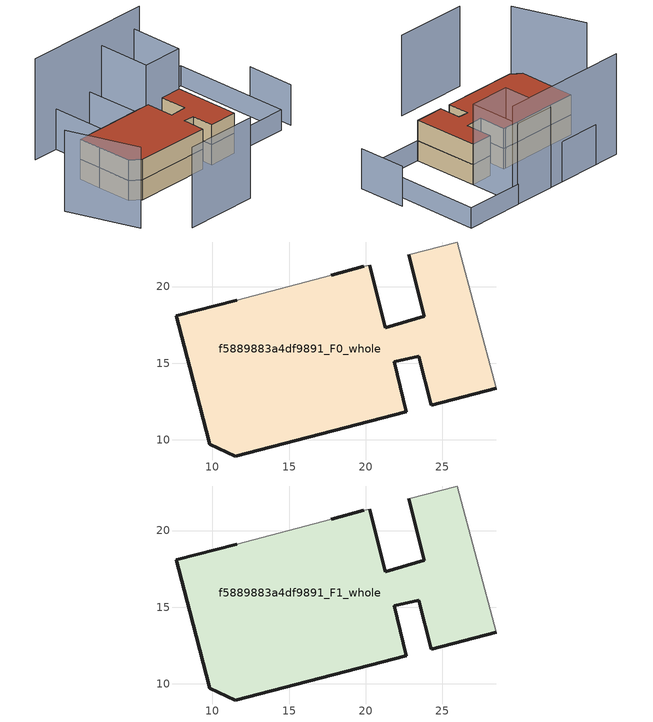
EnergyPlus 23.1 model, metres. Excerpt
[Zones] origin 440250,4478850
f5889883a4df9891_F0_whole
 floor ground (EU_floor_Construction): 25.98,22.9 28.53,13.37 24.28,12.25 23.46,15.44 21.85,15.08 22.66,11.84 11.5,8.94 9.84,9.7 8.51,14.72 7.62,18.09 11.57,19.1 17.74,20.74 19.88,21.31 20.27,21.4 21.28,17.3 23.82,18.05 22.82,22.06 z0
 wall outside (EU_wall_Construction): 22.82,22.06 23.82,18.05 21.28,17.3 20.27,21.4 / 19.88,21.31 17.74,20.74 / 11.57,19.1 7.62,18.09 8.51,14.72 9.84,9.7 11.5,8.94 22.66,11.84 21.85,15.08 23.46,15.44 24.28,12.25 28.53,13.37 z0:3
 wall adiabatic (EU_wall_Construction): 28.53,13.37 25.98,22.9 22.82,22.06 / 20.27,21.4 19.88,21.31 / 17.74,20.74 11.57,19.1 z0:3
f5889883a4df9891_F1_whole
 floor to f5889883a4df9891_F0_whole (EU_floor_Construction): 25.98,22.9 28.53,13.37 24.28,12.25 23.46,15.44 21.85,15.08 22.66,11.84 11.5,8.94 9.84,9.7 8.51,14.72 7.62,18.09 11.57,19.1 17.74,20.74 19.88,21.31 20.27,21.4 21.28,17.3 23.82,18.05 22.82,22.06 z3
 wall outside (EU_wall_Construction): 22.82,22.06 23.82,18.05 21.28,17.3 20.27,21.4 / 19.88,21.31 17.74,20.74 / 11.57,19.1 7.62,18.09 8.51,14.72 9.84,9.7 11.5,8.94 22.66,11.84 21.85,15.08 23.46,15.44 24.28,12.25 28.53,13.37 z3:6
 wall adiabatic (EU_wall_Construction): 28.53,13.37 25.98,22.9 22.82,22.06 / 20.27,21.4 19.88,21.31 / 17.74,20.74 11.57,19.1 z3:6
 roof outside (EU_roof_Construction): 28.53,13.37 25.98,22.9 22.82,22.06 23.82,18.05 21.28,17.3 20.27,21.4 19.88,21.31 17.74,20.74 11.57,19.1 7.62,18.09 8.51,14.72 9.84,9.7 11.5,8.94 22.66,11.84 21.85,15.08 23.46,15.44 24.28,12.25 z6
shading: 12.82,-1.13 23.62,1.71 / 1.18,11.74 7.11,2.48 / 19.88,21.29 17.83,29.09 / 17.83,29.09 23.94,30.69 / 23.94,30.69 25.99,22.89 / 25.99,22.89 19.88,21.29 z0:12; 32.66,32.98 37.21,15.55 / 37.21,15.55 28.45,13.26 / 28.45,13.26 23.9,30.7 / 23.9,30.7 32.66,32.98 z0:3; 38.95,16.03 37.14,23.04 / 15.66,28.55 17.74,20.74 / 17.74,20.74 11.5,19.07 / 11.5,19.07 9.41,26.89 / 9.41,26.89 15.66,28.55 z0:6; 24.89,30.92 5.6,25.87 z0:15
[Building]
EU S2 Campaign: North Axis=0; Terrain=City; Solar Distribution=FullExterior
[Site:Location]
Madrid: Latitude=40.5; Longitude=-3.5; Time Zone=1; Elevation=609
[SizingPeriod:WeatherFileDays]
AnnualSizingPeriod: Begin Month=1; Begin Day of Month=1; End Month=12; End Day of Month=31; Day of Week for Start Day=Monday; Use Weather File Daylight Saving Period=No; Use Weather File Rain and Snow Indicators=No
[MATERIAL]
EU_InternalMass_Material: Roughness=MediumRough; Thickness=0.1; Conductivity=1; Density=1800; Specific Heat=900; Thermal Absorptance=0.9; Solar Absorptance=0.7; Visible Absorptance=0.7
[MATERIAL:NOMASS] Roughness=MediumRough; Thermal Absorptance=0.9; Solar Absorptance=0.7; Visible Absorptance=0.7
Name | Thermal Resistance
EU_wall_NoMass | 0.419739
EU_roof_NoMass | 0.352165
EU_floor_NoMass | 0.608284
[CONSTRUCTION]
EU_wall_Construction: EU_wall_NoMass
EU_roof_Construction: EU_roof_NoMass
EU_floor_Construction: EU_floor_NoMass
EU_InternalMass_Construction: EU_InternalMass_Material
[ZONE] Type=1; Multiplier=1; Ceiling Height=autocalculate; Floor Area=autocalculate; Part of Total Floor Area=Yes
Name | Volume
f5889883a4df9891_F0_whole | 508.869
f5889883a4df9891_F1_whole | 508.868
[INTERNALMASS] Construction=EU_InternalMass_Construction; Surface Area=162.127
Name | Zone or ZoneList
f5889883a4df9891_F0_whole_EU_InternalMass | f5889883a4df9891_F0_whole
f5889883a4df9891_F1_whole_EU_InternalMass | f5889883a4df9891_F1_whole
[OTHEREQUIPMENT] Fuel Type=Electricity; Design Level Calculation Method=Watts/Area; Power per Zone Floor Area=1; Fraction Latent=0; Fraction Radiant=0; Fraction Lost=0; Carbon Dioxide Generation Rate=0; EndUse Subcategory=EU_Step8_InternalGains
Name | Zone or ZoneList or Space or SpaceList | Schedule
EU_Step8_InternalGain_f5889883a4df9891_F0_whole_f000 | f5889883a4df9891_F0_whole | EU_Step8_GainSchedule_f5889883a4df9891_F0_whole_f000
EU_Step8_InternalGain_f5889883a4df9891_F1_whole_f000 | f5889883a4df9891_F1_whole | EU_Step8_GainSchedule_f5889883a4df9891_F1_whole_f000
[ZONEVENTILATION:DESIGNFLOWRATE] Schedule=EU_AlwaysOn; Design Flow Rate Calculation Method=AirChanges/Hour; Air Changes per Hour=0.703302; Ventilation Type=Natural; Fan Pressure Rise=0; Fan Total Efficiency=1; Constant Term Coefficient=1; Temperature Term Coefficient=0; Velocity Term Coefficient=0; Velocity Squared Term Coefficient=0; Minimum Indoor Temperature=-100; Maximum Indoor Temperature=100; Delta Temperature=-100; Minimum Outdoor Temperature=-100; Maximum Outdoor Temperature=100; Maximum Wind Speed=40
Name | Zone or ZoneList or Space or SpaceList
EU_ConstantAir_f5889883a4df9891_F0_whole | f5889883a4df9891_F0_whole
EU_ConstantAir_f5889883a4df9891_F1_whole | f5889883a4df9891_F1_whole
[HVACTEMPLATE:THERMOSTAT] Constant Heating Setpoint=20; Constant Cooling Setpoint=50
EU_HeatOnly_f5889883a4df9891_F0_whole; EU_HeatOnly_f5889883a4df9891_F1_whole
[HVACTEMPLATE:ZONE:IDEALLOADSAIRSYSTEM] System Availability Schedule=EU_AlwaysOn; Maximum Heating Supply Air Temperature=50; Minimum Cooling Supply Air Temperature=13; Maximum Heating Supply Air Humidity Ratio=0.0156; Minimum Cooling Supply Air Humidity Ratio=0.0077; Heating Limit=NoLimit; Cooling Limit=NoLimit; Heating Availability Schedule=EU_AlwaysOn; Cooling Availability Schedule=EU_CoolingOff; Dehumidification Control Type=ConstantSensibleHeatRatio; Cooling Sensible Heat Ratio=0.7; Dehumidification Setpoint=60; Humidification Control Type=None; Humidification Setpoint=30; Outdoor Air Method=None; Outdoor Air Flow Rate per Person=0.00944; Outdoor Air Flow Rate per Zone Floor Area=0; Outdoor Air Flow Rate per Zone=0; Demand Controlled Ventilation Type=None; Outdoor Air Economizer Type=NoEconomizer; Heat Recovery Type=None; Sensible Heat Recovery Effectiveness=0.7; Latent Heat Recovery Effectiveness=0.65
Name | Template Thermostat
f5889883a4df9891_F0_whole | EU_HeatOnly_f5889883a4df9891_F0_whole
f5889883a4df9891_F1_whole | EU_HeatOnly_f5889883a4df9891_F1_whole
[SIZING:ZONE] Zone Cooling Design Supply Air Temperature Input Method=SupplyAirTemperature; Zone Cooling Design Supply Air Temperature=13; Zone Heating Design Supply Air Temperature Input Method=SupplyAirTemperature; Zone Heating Design Supply Air Temperature=50; Zone Cooling Design Supply Air Humidity Ratio=0.008; Zone Heating Design Supply Air Humidity Ratio=0.008; Cooling Design Air Flow Method=DesignDay; Cooling Design Air Flow Rate=0; Cooling Minimum Air Flow per Zone Floor Area=0.000762; Cooling Minimum Air Flow=0; Cooling Minimum Air Flow Fraction=0.2; Heating Design Air Flow Method=DesignDay; Heating Design Air Flow Rate=0; Heating Maximum Air Flow per Zone Floor Area=0.002032; Heating Maximum Air Flow=0.141576; Heating Maximum Air Flow Fraction=0.3; Account for Dedicated Outdoor Air System=No; Dedicated Outdoor Air System Control Strategy=NeutralSupplyAir; Dedicated Outdoor Air Low Setpoint Temperature for Design=autosize; Dedicated Outdoor Air High Setpoint Temperature for Design=autosize; Zone Load Sizing Method=Sensible Load Only No Latent Load; Zone Latent Cooling Design Supply Air Humidity Ratio Input Method=HumidityRatioDifference; Zone Cooling Design Supply Air Humidity Ratio Difference=0.005; Zone Latent Heating Design Supply Air Humidity Ratio Input Method=HumidityRatioDifference; Zone Humidification Design Supply Air Humidity Ratio Difference=0.005
f5889883a4df9891_F0_whole; f5889883a4df9891_F1_whole
[SCHEDULE:CONSTANT]
Name | Hourly Value
EU_AlwaysOn | 1
EU_CoolingOff | 0
[SCHEDULE:FILE] Column Number=1; Rows to Skip at Top=0; Number of Hours of Data=8760; Column Separator=Comma; Interpolate to Timestep=No; Minutes per Item=60; Adjust Schedule for Daylight Savings=Yes
Name | File
EU_Step8_GainSchedule_f5889883a4df9891_F0_whole_f000 | ../../schedules/f5889883a4df9891/f5889883a4df9891_F0_whole_f000_gain.csv
EU_Step8_GainSchedule_f5889883a4df9891_F1_whole_f000 | ../../schedules/f5889883a4df9891/f5889883a4df9891_F1_whole_f000_gain.csv
